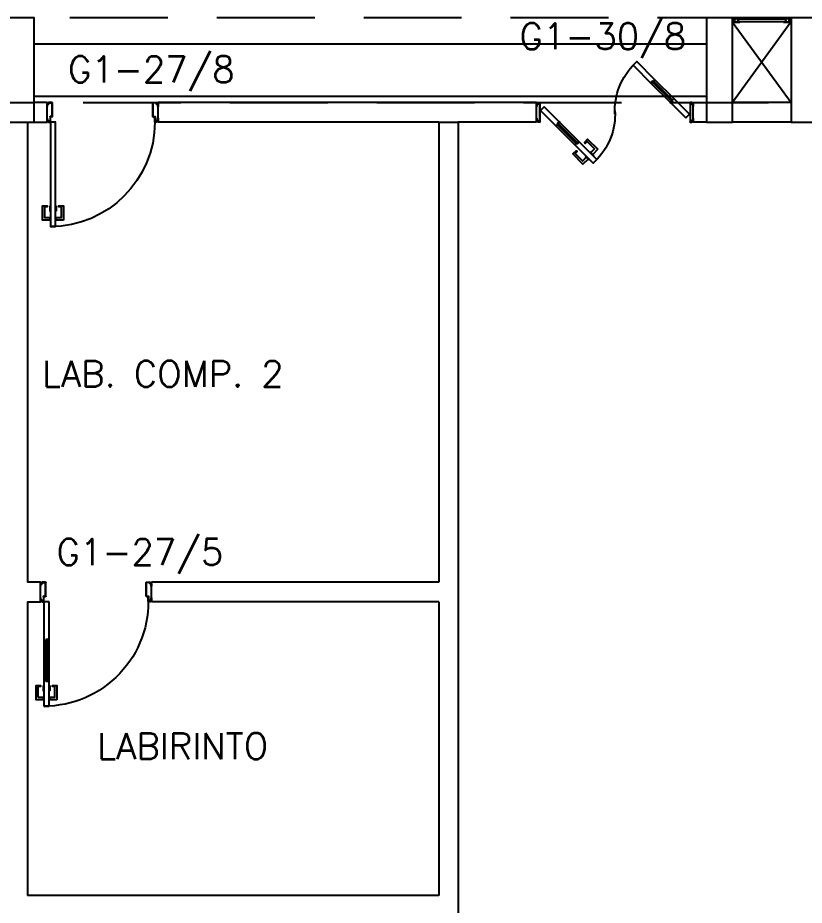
# Model space of a CAD drawing. Header units: millimetres. Extents: x 2801 to 3319, y 1187 to 1422.
# Drawn here: x 3076.25 to 3082.27, y 1316.67 to 1323.47 of the extents above; entities that cross this region are included whole.
import ezdxf

# ---------------------------------------------------------------- set-up
doc = ezdxf.new("R2010")
doc.units = ezdxf.units.MM
doc.linetypes.add('HIDDEN', pattern=[0.375, 0.25, -0.125])
for name, color, linetype in [('AR-ALV', 2, 'Continuous'), ('AR-ESQ', 1, 'Continuous'), ('AR-ESQ-PROJ', 1, 'HIDDEN'), ('AR-ESTC', 3, 'Continuous'), ('AR-PORTA', 1, 'Continuous'), ('AR-PROJ', 1, 'HIDDEN'), ('AR-SHAFT', 1, 'Continuous'), ('DT-ESQ-BAGUETE-C', 2, 'Continuous'), ('DT-ESQ-PERFIL CADEIRA-C', 2, 'Continuous'), ('DT-ESQ-PERFIL CADEIRA-V', 1, 'Continuous'), ('DT-ESQ-VENEZIANA-C', 2, 'Continuous'), ('DT-ESQ-VENEZIANA-V', 2, 'Continuous'), ('ENDEREÇO', 2, 'Continuous'), ('maçaneta', 1, 'Continuous'), ('mov', 1, 'Continuous'), ('PM-PERFIL U-C', 2, 'Continuous'), ('PM-VIDRO', 1, 'Continuous'), ('pm1', 2, 'Continuous'), ('pm2', 2, 'Continuous'), ('TEXTO', 2, 'Continuous')]:
    doc.layers.add(name, color=color, linetype=linetype)
doc.styles.add('UNB-100', font='simplex.shx', dxfattribs={"height": 0.2})
doc.styles.add('UNB1-100', font='simplex.shx', dxfattribs={"height": 0.2})

# ---------------------------------------------------------------- blocks, each defined once
blk = doc.blocks.new('EF01-P')
at = {"layer": 'DT-ESQ-BAGUETE-C', "ltscale": 0.1}
for points in [[(0.0015, 0.035), (0.015, 0.035), (0.015, 0.0335), (0.0015, 0.0335), (0.0015, 0.005), (0.015, 0.005), (0.015, 0.0035), (0.0015, 0.0035, -0.414214), (0, 0.005), (0, 0.0335, -0.414214)], [(0.4485, 0.035), (0.435, 0.035), (0.435, 0.0335), (0.4485, 0.0335), (0.4485, 0.005), (0.435, 0.005), (0.435, 0.0035), (0.4485, 0.0035, 0.414214), (0.45, 0.005), (0.45, 0.0335, 0.414214)]]:
    blk.add_lwpolyline(points, format="xyb", close=True, dxfattribs=at)
at = {"layer": 'DT-ESQ-PERFIL CADEIRA-C', "color": 2, "ltscale": 0.1}
for points in [[(0.01, 0.0015), (0.01, 0.003), (0.0015, 0.003, 1), (0.0015, 0), (0.015, 0, 0.414214), (0.0165, 0.0015), (0.0165, 0.0335), (0.043, 0.0335)], [(0.407, 0.0065), (0.432, 0.0065), (0.432, 0.0165), (0.4335, 0.0165), (0.4335, 0.0065, -0.414214), (0.432, 0.005), (0.407, 0.005), (0.3935, 0.005, -1), (0.3935, 0.008), (0.407, 0.008), (0.407, 0.02), (0.407, 0.032), (0.3935, 0.032, -1), (0.3935, 0.035), (0.407, 0.035), (0.4335, 0.035, -0.414214), (0.435, 0.0335), (0.435, 0.0015), (0.4485, 0.0015)]]:
    blk.add_lwpolyline(points, format="xyb", dxfattribs=at)
at = {"layer": 'DT-ESQ-PERFIL CADEIRA-C', "ltscale": 0.1}
for points in [[(0.043, 0.0065), (0.018, 0.0065), (0.018, 0.0165), (0.0165, 0.0165), (0.0165, 0.0065, 0.414214), (0.018, 0.005), (0.043, 0.005), (0.0565, 0.005, 1), (0.0565, 0.008), (0.043, 0.008), (0.043, 0.02), (0.043, 0.032), (0.0565, 0.032, 1), (0.0565, 0.035), (0.043, 0.035), (0.0165, 0.035, 0.414214), (0.015, 0.0335), (0.015, 0.0015), (0.0015, 0.0015)], [(0.0415, 0.02), (0.0415, 0.032, -0.414214), (0.043, 0.0335), (0.0565, 0.0335)], [(0.0415, 0.02), (0.0415, 0.008, 0.414214), (0.043, 0.0065), (0.0565, 0.0065)], [(0.4085, 0.02), (0.4085, 0.032, 0.414214), (0.407, 0.0335), (0.3935, 0.0335)], [(0.4085, 0.02), (0.4085, 0.008, -0.414214), (0.407, 0.0065), (0.3935, 0.0065)], [(0.44, 0.0015), (0.44, 0.003), (0.4485, 0.003, -1), (0.4485, 0), (0.435, 0, -0.414214), (0.4335, 0.0015), (0.4335, 0.0335), (0.407, 0.0335)]]:
    blk.add_lwpolyline(points, format="xyb", dxfattribs=at)
at = {"layer": 'DT-ESQ-PERFIL CADEIRA-V', "ltscale": 0.1}
blk.add_line((0.015, 0), (0.435, 0), dxfattribs=at)
at = {"layer": 'DT-ESQ-VENEZIANA-C', "ltscale": 0.1}
for p, q in [((0.043, 0.0105), (0.407, 0.0105)), ((0.043, 0.009), (0.407, 0.009))]:
    blk.add_line(p, q, dxfattribs=at)
at = {"layer": 'DT-ESQ-VENEZIANA-V', "ltscale": 0.1}
blk.add_line((0.043, 0.031), (0.407, 0.031), dxfattribs=at)
blk = doc.blocks.new('PM7B')
at = {"layer": 'maçaneta'}
for points in [[(0.7317, -0.2081), (0.7706, -0.247), (0.7848, -0.2329), (0.7576, -0.2056, -0.414214), (0.7576, -0.2035), (0.8131, -0.148), (0.8272, -0.1622), (0.8343, -0.1551), (0.8095, -0.1303)], [(0.806, -0.2824), (0.8449, -0.3213), (0.9227, -0.2435), (0.8979, -0.2187), (0.8908, -0.2258), (0.905, -0.2399), (0.8495, -0.2954, -0.414214), (0.8474, -0.2954), (0.8201, -0.2682)], [(0.8449, -0.3213), (0.806, -0.2824), (0.8201, -0.2682), (0.8474, -0.2954, 0.414214), (0.8495, -0.2954), (0.905, -0.2399), (0.8908, -0.2258), (0.8979, -0.2187), (0.9227, -0.2435)]]:
    blk.add_lwpolyline(points, format="xyb", close=True, dxfattribs=at)
for points in [[(0.7918, -0.2258), (0.7636, -0.2541), (0.7671, -0.2576), (0.7954, -0.2293)], [(0.7918, -0.2258), (0.7636, -0.2541), (0.7671, -0.2576), (0.7954, -0.2293)], [(0.8272, -0.2612), (0.7989, -0.2894), (0.7954, -0.2859), (0.8237, -0.2576)], [(0.8272, -0.2612), (0.7989, -0.2894), (0.7954, -0.2859), (0.8237, -0.2576)]]:
    blk.add_lwpolyline(points, close=True, dxfattribs=at)
at = {"layer": 'mov'}
for centre, start, end in [((0.0994, 0.0888), 356.80287, 46.39924), ((1.1006, 0.0612), 176.80287, 226.39924)]:
    blk.add_arc(centre, 0.5014, start, end, dxfattribs=at)
at = {"layer": 'PM-PERFIL U-C'}
for p, q in [((0, 0.12), (0, 0.1385)), ((0.0015, 0.14), (0.01, 0.14)), ((0.0105, 0.138), (0.002, 0.138)), ((0.002, 0.138), (0.002, 0.12)), ((0.01, 0.14), (0.01, 0.1485)), ((0.0115, 0.15), (0.0235, 0.15)), ((0.023, 0.148), (0.012, 0.148)), ((0.012, 0.148), (0.012, 0.1395)), ((0.023, 0.148), (0.023, 0.002)), ((0.025, 0.1485), (0.025, 0.0015)), ((1.175, 0.1485), (1.175, 0.0015)), ((1.1885, 0.15), (1.1765, 0.15)), ((1.177, 0.148), (1.188, 0.148)), ((1.177, 0.148), (1.177, 0.002)), ((1.188, 0.148), (1.188, 0.1395)), ((1.1895, 0.138), (1.198, 0.138)), ((1.19, 0.14), (1.19, 0.1485)), ((1.1985, 0.14), (1.19, 0.14)), ((1.198, 0.138), (1.198, 0.12)), ((1.2, 0.12), (1.2, 0.1385)), ((0.002, 0.12), (0, 0.12)), ((1.198, 0.12), (1.2, 0.12)), ((0, 0.0115), (0, 0.03)), ((0, 0.03), (0.002, 0.03)), ((0.01, 0.01), (0.0015, 0.01)), ((0.002, 0.03), (0.002, 0.012)), ((0.002, 0.012), (0.0105, 0.012)), ((0.01, 0.0015), (0.01, 0.01)), ((0.0235, 0), (0.0115, 0)), ((0.012, 0.0105), (0.012, 0.002)), ((0.012, 0.002), (0.023, 0.002)), ((1.1765, 0), (1.1885, 0)), ((1.188, 0.002), (1.177, 0.002)), ((1.188, 0.0105), (1.188, 0.002)), ((1.198, 0.012), (1.1895, 0.012)), ((1.19, 0.01), (1.1985, 0.01)), ((1.19, 0.0015), (1.19, 0.01)), ((1.198, 0.03), (1.198, 0.012)), ((1.2, 0.03), (1.198, 0.03)), ((1.2, 0.0115), (1.2, 0.03))]:
    blk.add_line(p, q, dxfattribs=at)
for centre, start, end in [((0.0015, 0.1385), 90, 180), ((0.0115, 0.1485), 90, 180), ((0.0105, 0.1395), 270, 0), ((0.0235, 0.1485), 0, 90), ((1.1765, 0.1485), 90, 180), ((1.1895, 0.1395), 180, 270), ((1.1885, 0.1485), 0, 90), ((1.1985, 0.1385), 0, 90), ((0.0015, 0.0115), 180, 270), ((0.0115, 0.0015), 180, 270), ((0.0105, 0.0105), 0, 90), ((0.0235, 0.0015), 269.93864, 0), ((1.1765, 0.0015), 180, 270.06136), ((1.1895, 0.0105), 90, 180), ((1.1885, 0.0015), 270, 0), ((1.1985, 0.0115), 270, 0)]:
    blk.add_arc(centre, 0.0015, start, end, dxfattribs=at)
at = {"layer": 'PM-VIDRO'}
for p, q in [((0.1607, 0.1707), (0.3021, 0.3122)), ((0.3092, 0.3051), (0.1677, 0.1637)), ((0.8908, -0.1551), (1.0323, -0.0137)), ((1.0393, -0.0207), (0.8979, -0.1622))]:
    blk.add_line(p, q, dxfattribs=at)
at = {"layer": 'pm1'}
for p, q in [((0.3021, 0.3122), (0.2915, 0.3228)), ((0.3021, 0.3122), (0.3092, 0.3192)), ((0.3268, 0.3016), (0.3092, 0.3192)), ((0.3162, 0.3122), (0.3092, 0.3051)), ((0.3198, 0.2945), (0.3092, 0.3051)), ((0.3268, 0.3016), (0.3198, 0.2945)), ((0.0296, 0.0609), (0.1501, 0.1813)), ((0.1783, 0.1531), (0.0579, 0.0326)), ((0.1501, 0.1813), (0.1607, 0.1707)), ((0.1536, 0.1637), (0.1607, 0.1707)), ((0.1713, 0.146), (0.1536, 0.1637)), ((0.1677, 0.1637), (0.1607, 0.1566)), ((0.1677, 0.1637), (0.1783, 0.1531)), ((0.1783, 0.1531), (0.1713, 0.146)), ((0.0579, 0.0326), (0.0296, 0.0609)), ((1.0217, -0.0031), (1.0287, 0.004)), ((1.0287, 0.004), (1.0464, -0.0137)), ((1.0323, -0.0137), (1.0393, -0.0066)), ((1.0464, -0.0137), (1.0393, -0.0207)), ((0.8732, -0.1516), (0.8802, -0.1445)), ((0.8732, -0.1516), (0.8908, -0.1692)), ((0.8802, -0.1445), (0.8908, -0.1551)), ((0.8838, -0.1622), (0.8908, -0.1551)), ((0.8979, -0.1622), (0.8908, -0.1692)), ((0.8979, -0.1622), (0.9085, -0.1728))]:
    blk.add_line(p, q, dxfattribs=at)
for points in [[(0.2915, 0.3228), (0.4329, 0.4642), (0.4612, 0.4359), (0.3198, 0.2945)], [(1.0323, -0.0137), (1.0217, -0.0031), (1.1421, 0.1174), (1.1704, 0.0891), (1.0499, -0.0313), (1.0393, -0.0207)], [(0.9085, -0.1728), (0.7671, -0.3142), (0.7388, -0.2859), (0.8732, -0.1516)]]:
    blk.add_lwpolyline(points, dxfattribs=at)
at = {"layer": 'pm2'}
for p, q in [((0.1501, 0.1813), (0.2915, 0.3228)), ((0.3198, 0.2945), (0.1783, 0.1531)), ((0.8802, -0.1445), (1.0217, -0.0031)), ((1.0499, -0.0313), (0.9085, -0.1728))]:
    blk.add_line(p, q, dxfattribs=at)
blk = doc.blocks.new('PM3B')
at = {"layer": 'maçaneta'}
for points in [[(0.02, 0.9), (-0.035, 0.9), (-0.035, 0.79), (0, 0.79), (0, 0.8), (-0.02, 0.8), (-0.02, 0.8785, -0.414214), (-0.0185, 0.88), (0.02, 0.88)], [(0.125, 0.9), (0.07, 0.9), (0.07, 0.88), (0.1085, 0.88, -0.414214), (0.11, 0.8785), (0.11, 0.8), (0.09, 0.8), (0.09, 0.79), (0.125, 0.79)]]:
    blk.add_lwpolyline(points, format="xyb", close=True, dxfattribs=at)
for points in [[(0.02, 0.79), (0.02, 0.83), (0.025, 0.83), (0.025, 0.79)], [(0.07, 0.79), (0.07, 0.83), (0.065, 0.83), (0.065, 0.79)]]:
    blk.add_lwpolyline(points, close=True, dxfattribs=at)
at = {"layer": 'mov'}
blk.add_arc((0.025, 0.15), 0.8, 0, 90, dxfattribs=at)
at = {"layer": 'PM-PERFIL U-C'}
for p, q in [((0, 0.12), (0, 0.1385)), ((0.0015, 0.14), (0.01, 0.14)), ((0.002, 0.138), (0.002, 0.12)), ((0.0105, 0.138), (0.002, 0.138)), ((0.01, 0.14), (0.01, 0.1485)), ((0.0115, 0.15), (0.0235, 0.15)), ((0.012, 0.148), (0.012, 0.1395)), ((0.023, 0.148), (0.012, 0.148)), ((0.023, 0.1085), (0.023, 0.148)), ((0.025, 0.1485), (0.025, 0.109)), ((0.825, 0.1485), (0.825, 0.109)), ((0.8385, 0.15), (0.8265, 0.15)), ((0.827, 0.148), (0.838, 0.148)), ((0.827, 0.1085), (0.827, 0.148)), ((0.838, 0.148), (0.838, 0.1395)), ((0.8395, 0.138), (0.848, 0.138)), ((0.84, 0.14), (0.84, 0.1485)), ((0.8485, 0.14), (0.84, 0.14)), ((0.848, 0.138), (0.848, 0.12)), ((0.85, 0.12), (0.85, 0.1385)), ((0.002, 0.12), (0, 0.12)), ((0.038, 0.107), (0.0245, 0.107)), ((0.0385, 0.109), (0.025, 0.109)), ((0.038, 0.107), (0.038, 0.002)), ((0.04, 0.1075), (0.04, 0.0015)), ((0.81, 0.1075), (0.81, 0.0015)), ((0.8115, 0.109), (0.825, 0.109)), ((0.812, 0.107), (0.8255, 0.107)), ((0.812, 0.107), (0.812, 0.002)), ((0.848, 0.12), (0.85, 0.12)), ((0, 0.03), (0.002, 0.03)), ((0, 0.0115), (0, 0.03)), ((0.01, 0.01), (0.0015, 0.01)), ((0.002, 0.03), (0.002, 0.012)), ((0.002, 0.012), (0.0105, 0.012)), ((0.01, 0.0015), (0.01, 0.01)), ((0.0385, 0), (0.0115, 0)), ((0.012, 0.0105), (0.012, 0.002)), ((0.012, 0.002), (0.038, 0.002)), ((0.8115, 0), (0.8385, 0)), ((0.838, 0.002), (0.812, 0.002)), ((0.838, 0.0105), (0.838, 0.002)), ((0.848, 0.012), (0.8395, 0.012)), ((0.84, 0.0015), (0.84, 0.01)), ((0.84, 0.01), (0.8485, 0.01)), ((0.85, 0.03), (0.848, 0.03)), ((0.848, 0.03), (0.848, 0.012)), ((0.85, 0.0115), (0.85, 0.03))]:
    blk.add_line(p, q, dxfattribs=at)
for centre, start, end in [((0.0015, 0.1385), 90, 180), ((0.0115, 0.1485), 90, 180), ((0.0105, 0.1395), 270, 0), ((0.0235, 0.1485), 360, 90), ((0.8265, 0.1485), 90, 180), ((0.8395, 0.1395), 180, 270), ((0.8385, 0.1485), 0, 90), ((0.8485, 0.1385), 0, 90), ((0.0245, 0.1085), 180, 270), ((0.0385, 0.1075), 0, 90), ((0.8115, 0.1075), 90, 180), ((0.8255, 0.1085), 270, 0), ((0.0015, 0.0115), 180, 270), ((0.0115, 0.0015), 180, 270), ((0.0105, 0.0105), 0, 90), ((0.0385, 0.0015), 269.93864, 0), ((0.8115, 0.0015), 180, 270.06136), ((0.8395, 0.0105), 90, 180), ((0.8385, 0.0015), 270, 0), ((0.8485, 0.0115), 270, 0)]:
    blk.add_arc(centre, 0.0015, start, end, dxfattribs=at)
at = {"layer": 'pm1'}
blk.add_lwpolyline([(0.065, 0.95), (0.065, 0.15), (0.025, 0.15), (0.025, 0.95)], close=True, dxfattribs=at)
blk = doc.blocks.new('PM3V')
at = {"layer": 'maçaneta'}
for points in [[(0.02, 0.9), (-0.035, 0.9), (-0.035, 0.79), (0, 0.79), (0, 0.8), (-0.02, 0.8), (-0.02, 0.8785, -0.414214), (-0.0185, 0.88), (0.02, 0.88)], [(0.125, 0.9), (0.07, 0.9), (0.07, 0.88), (0.1085, 0.88, -0.414214), (0.11, 0.8785), (0.11, 0.8), (0.09, 0.8), (0.09, 0.79), (0.125, 0.79)]]:
    blk.add_lwpolyline(points, format="xyb", close=True, dxfattribs=at)
for points in [[(0.02, 0.79), (0.02, 0.83), (0.025, 0.83), (0.025, 0.79)], [(0.07, 0.79), (0.07, 0.83), (0.065, 0.83), (0.065, 0.79)]]:
    blk.add_lwpolyline(points, close=True, dxfattribs=at)
at = {"layer": 'mov'}
blk.add_arc((0.025, 0.15), 0.8, 356.84716, 90, dxfattribs=at)
at = {"layer": 'PM-PERFIL U-C'}
for p, q in [((0, 0.12), (0, 0.1385)), ((0.0015, 0.14), (0.01, 0.14)), ((0.002, 0.138), (0.002, 0.12)), ((0.0105, 0.138), (0.002, 0.138)), ((0.01, 0.14), (0.01, 0.1485)), ((0.0115, 0.15), (0.0235, 0.15)), ((0.012, 0.148), (0.012, 0.1395)), ((0.023, 0.148), (0.012, 0.148)), ((0.023, 0.1085), (0.023, 0.148)), ((0.025, 0.1485), (0.025, 0.109)), ((0.825, 0.1485), (0.825, 0.109)), ((0.8385, 0.15), (0.8265, 0.15)), ((0.827, 0.148), (0.838, 0.148)), ((0.827, 0.1085), (0.827, 0.148)), ((0.838, 0.148), (0.838, 0.1395)), ((0.8395, 0.138), (0.848, 0.138)), ((0.84, 0.14), (0.84, 0.1485)), ((0.8485, 0.14), (0.84, 0.14)), ((0.848, 0.138), (0.848, 0.12)), ((0.85, 0.12), (0.85, 0.1385)), ((0.002, 0.12), (0, 0.12)), ((0.038, 0.107), (0.0245, 0.107)), ((0.0385, 0.109), (0.025, 0.109)), ((0.038, 0.107), (0.038, 0.002)), ((0.04, 0.1075), (0.04, 0.0015)), ((0.81, 0.1075), (0.81, 0.0015)), ((0.8115, 0.109), (0.825, 0.109)), ((0.812, 0.107), (0.8255, 0.107)), ((0.812, 0.107), (0.812, 0.002)), ((0.848, 0.12), (0.85, 0.12)), ((0, 0.03), (0.002, 0.03)), ((0, 0.0115), (0, 0.03)), ((0.01, 0.01), (0.0015, 0.01)), ((0.002, 0.03), (0.002, 0.012)), ((0.002, 0.012), (0.0105, 0.012)), ((0.01, 0.0015), (0.01, 0.01)), ((0.0385, 0), (0.0115, 0)), ((0.012, 0.0105), (0.012, 0.002)), ((0.012, 0.002), (0.038, 0.002)), ((0.8115, 0), (0.8385, 0)), ((0.838, 0.002), (0.812, 0.002)), ((0.838, 0.0105), (0.838, 0.002)), ((0.848, 0.012), (0.8395, 0.012)), ((0.84, 0.0015), (0.84, 0.01)), ((0.84, 0.01), (0.8485, 0.01)), ((0.85, 0.03), (0.848, 0.03)), ((0.848, 0.03), (0.848, 0.012)), ((0.85, 0.0115), (0.85, 0.03))]:
    blk.add_line(p, q, dxfattribs=at)
for centre, start, end in [((0.0015, 0.1385), 90, 180), ((0.0115, 0.1485), 90, 180), ((0.0105, 0.1395), 270, 0), ((0.0235, 0.1485), 360, 90), ((0.8265, 0.1485), 90, 180), ((0.8395, 0.1395), 180, 270), ((0.8385, 0.1485), 0, 90), ((0.8485, 0.1385), 0, 90), ((0.0245, 0.1085), 180, 270), ((0.0385, 0.1075), 0, 90), ((0.8115, 0.1075), 90, 180), ((0.8255, 0.1085), 270, 0), ((0.0015, 0.0115), 180, 270), ((0.0115, 0.0015), 180, 270), ((0.0105, 0.0105), 0, 90), ((0.0385, 0.0015), 269.93864, 0), ((0.8115, 0.0015), 180, 270.06136), ((0.8395, 0.0105), 90, 180), ((0.8385, 0.0015), 270, 0), ((0.8485, 0.0115), 270, 0)]:
    blk.add_arc(centre, 0.0015, start, end, dxfattribs=at)
at = {"layer": 'PM-VIDRO'}
for p, q in [((0.04, 0.45), (0.04, 0.75)), ((0.05, 0.75), (0.05, 0.45))]:
    blk.add_line(p, q, dxfattribs=at)
at = {"layer": 'pm1'}
for p, q in [((0.025, 0.95), (0.065, 0.95)), ((0.025, 0.75), (0.025, 0.95)), ((0.065, 0.95), (0.065, 0.76)), ((0.04, 0.75), (0.025, 0.75)), ((0.065, 0.76), (0.04, 0.76)), ((0.04, 0.75), (0.04, 0.76)), ((0.05, 0.76), (0.05, 0.75)), ((0.065, 0.75), (0.05, 0.75)), ((0.065, 0.76), (0.065, 0.75)), ((0.025, 0.15), (0.025, 0.45)), ((0.04, 0.45), (0.025, 0.45)), ((0.04, 0.44), (0.04, 0.45)), ((0.065, 0.44), (0.04, 0.44)), ((0.065, 0.45), (0.05, 0.45)), ((0.05, 0.45), (0.05, 0.44)), ((0.065, 0.45), (0.065, 0.44)), ((0.065, 0.44), (0.065, 0.15)), ((0.065, 0.15), (0.025, 0.15))]:
    blk.add_line(p, q, dxfattribs=at)
at = {"layer": 'pm2'}
for p, q in [((0.025, 0.45), (0.025, 0.75)), ((0.065, 0.75), (0.065, 0.45)), ((0.025, 0.15), (0.025, 0.109)), ((0.025, 0.109), (0.035, 0.109)), ((0.8252, 0.109), (0.8152, 0.109)), ((0.8152, 0), (0.8402, 0)), ((0.8402, 0.01), (0.8502, 0.01)), ((0.8402, 0), (0.8402, 0.01))]:
    blk.add_line(p, q, dxfattribs=at)

msp = doc.modelspace()

# ---------------------------------------------------------------- linework, layer by layer
at = {"layer": 'AR-ALV'}
for p, q in [((3080.2249, 1322.8248), (3077.3251, 1322.8248)), ((3077.3251, 1322.6748), (3077.3251, 1322.8248)), ((3080.2249, 1322.6748), (3080.2249, 1322.8248)), ((3082.1749, 1322.8248), (3081.7249, 1322.8248)), ((3076.3249, 1322.6748), (3076.3249, 1319.1498)), ((3079.4749, 1322.6748), (3077.3251, 1322.6748)), ((3079.4749, 1322.6748), (3079.4749, 1319.1498)), ((3079.6249, 1322.6748), (3079.6249, 1316.4998)), ((3080.2249, 1322.6748), (3079.6249, 1322.6748)), ((3082.1749, 1322.6748), (3081.7249, 1322.6748)), ((3079.4749, 1319.1498), (3077.2749, 1319.1498)), ((3077.2749, 1318.9998), (3077.2749, 1319.1498)), ((3076.3249, 1318.9998), (3076.3249, 1316.7498)), ((3079.4749, 1318.9998), (3077.2749, 1318.9998)), ((3079.4749, 1318.9998), (3079.4749, 1316.7498)), ((3079.4749, 1316.7498), (3076.3249, 1316.7498))]:
    msp.add_line(p, q, dxfattribs=at)
for points in [[(3076.3749, 1322.6748), (3076.4749, 1322.6748), (3076.4749, 1322.8248), (3076.3749, 1322.8248)], [(3081.5249, 1322.6748), (3081.4249, 1322.6748), (3081.4249, 1322.8248), (3081.5249, 1322.8248)], [(3076.3249, 1318.9998), (3076.4249, 1318.9998), (3076.4249, 1319.1498), (3076.3249, 1319.1498)]]:
    msp.add_lwpolyline(points, dxfattribs=at)
at = {"layer": 'AR-ESQ-PROJ'}
msp.add_line((3079.4749, 1322.6748), (3079.6249, 1322.6748), dxfattribs=at)
at = {"layer": 'AR-ESTC'}
for points in [[(3076.3749, 1322.6748), (3076.3749, 1323.4748), (3076.1749, 1323.4748), (3076.1749, 1322.6748)], [(3081.7249, 1322.6748), (3081.7249, 1323.4748), (3081.5249, 1323.4748), (3081.5249, 1322.6748)], [(3082.3749, 1322.6748), (3082.3749, 1323.4748), (3082.1749, 1323.4748), (3082.1749, 1322.6748)]]:
    msp.add_lwpolyline(points, close=True, dxfattribs=at)
at = {"layer": 'AR-PROJ', "ltscale": 3}
msp.add_lwpolyline([(3046.3749, 1322.8248), (3087.5249, 1322.8248), (3087.5249, 1323.4748), (3046.3749, 1323.4748)], close=True, dxfattribs=at)
at = {"layer": 'AR-SHAFT'}
for p, q in [((3081.7249, 1323.4413), (3082.1749, 1322.8248)), ((3082.1734, 1323.4398), (3081.7249, 1322.8248)), ((3076.3749, 1323.2748), (3081.5249, 1323.2748)), ((3076.3749, 1322.8748), (3081.5249, 1322.8748))]:
    msp.add_line(p, q, dxfattribs=at)

# ---------------------------------------------------------------- block references
at = {"layer": 'AR-ESQ', "rotation": 180}
msp.add_blockref('EF01-P', (3082.1749, 1323.4748), dxfattribs=at)
at = {"layer": 'AR-PORTA', "xscale": -1}
msp.add_blockref('PM7B', (3081.4249, 1322.6748), dxfattribs=at)
at = {"layer": 'AR-PORTA', "xscale": -1, "rotation": 180}
for name, p in [('PM3B', (3076.4749, 1322.8248)), ('PM3V', (3076.4249, 1319.1498))]:
    msp.add_blockref(name, p, dxfattribs=at)

# ---------------------------------------------------------------- texts
at = {"layer": 'ENDEREÇO', "style": 'UNB1-100'}
for s, p in [('G1-30/8', (3080.0933, 1323.233)), ('G1-27/8', (3076.6343, 1322.9796)), ('G1-27/5', (3076.5469, 1319.2811))]:
    msp.add_text(s, height=0.2, dxfattribs=at).set_placement(p)
at = {"layer": 'TEXTO', "style": 'UNB-100'}
for s, p in [('LAB. COMP. 2', (3076.4351, 1320.6464)), ('LABIRINTO', (3076.858, 1317.7941))]:
    msp.add_text(s, height=0.2, dxfattribs=at).set_placement(p)

doc.saveas('drawing.dxf')
